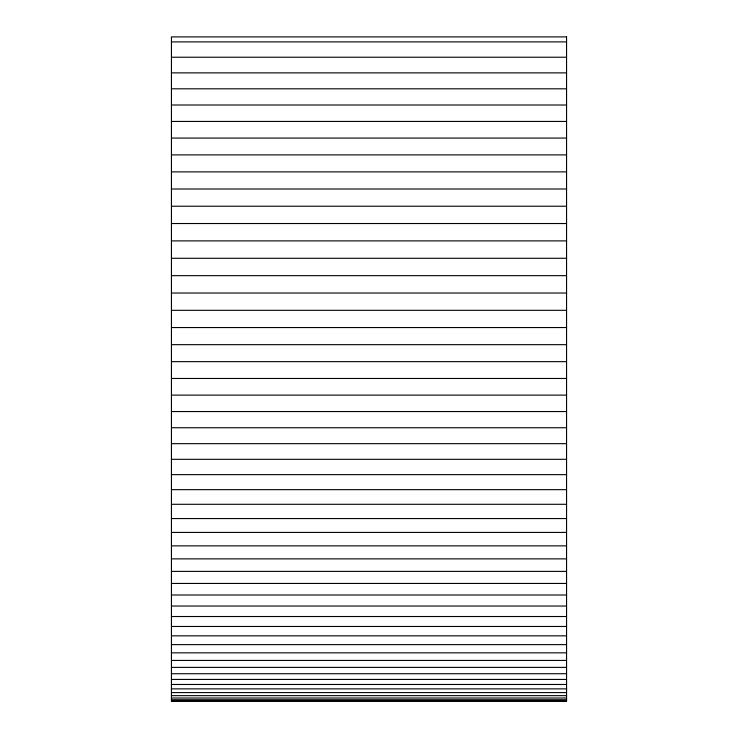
<?xml version="1.0" encoding="UTF-8"?>
<svg xmlns="http://www.w3.org/2000/svg" width="738" height="738" viewBox="0 0 738 738"><rect width="100%" height="100%" fill="white"/><g stroke="black" fill="none" stroke-linecap="round" stroke-linejoin="round"><path stroke-width="1.11" d="M375.559 700.952L370.661 700.832M214.629 700.842L212.369 700.952L215.376 700.971M374.24 700.952L375.245 700.952M171.437 41.9L566.563 41.9M171.437 57.232L566.563 57.232M171.437 72.877L566.563 72.877M171.437 88.809L566.563 88.809M171.437 105.008L566.563 105.008M171.437 121.438L566.563 121.438M171.437 138.071L566.563 138.071M171.437 154.897L566.563 154.897M171.437 171.88L566.563 171.88M171.437 189.002L566.563 189.002M171.437 206.225L566.563 206.225M171.437 223.531L566.563 223.531M171.437 240.892L566.563 240.892M171.437 258.272L566.563 258.272M171.437 275.661L566.563 275.661M171.437 293.023L566.563 293.023M171.437 310.32L566.563 310.32M171.437 327.552L566.563 327.552M171.437 344.664L566.563 344.664M171.437 361.648L566.563 361.648M171.437 378.474L566.563 378.474M171.437 395.116L566.563 395.116M171.437 411.546L566.563 411.546M171.437 427.736L566.563 427.736M171.437 443.667L566.563 443.667M171.437 459.313L566.563 459.313M171.437 474.645L566.563 474.645M171.437 489.654L566.563 489.654M171.437 504.294L566.563 504.294M171.437 518.565L566.563 518.565M171.437 532.421L566.563 532.421M171.437 545.871L566.563 545.871M171.437 558.869L566.563 558.869M171.437 571.396L566.563 571.396M171.437 583.454L566.563 583.454M171.437 595.003L566.563 595.003M171.437 606.036L566.563 606.036M171.437 616.525L566.563 616.525M171.437 626.47L566.563 626.47M171.437 635.842L566.563 635.842M171.437 644.634L566.563 644.634M171.437 652.835L566.563 652.835M171.437 660.427L566.563 660.427M171.437 667.392L566.563 667.392M171.437 673.729L566.563 673.729M171.437 679.43L566.563 679.43M171.437 684.477L566.563 684.477M171.437 688.868L566.563 688.868M171.437 692.595L566.563 692.595M171.437 695.648L566.563 695.648M171.437 698.028L566.563 698.028M171.437 699.735L566.563 699.735M171.437 700.759L566.563 700.759M171.437 700.971L566.563 700.971M566.563 36.9L171.437 36.9L171.437 701.1L566.563 701.1L566.563 36.9"/></g></svg>
